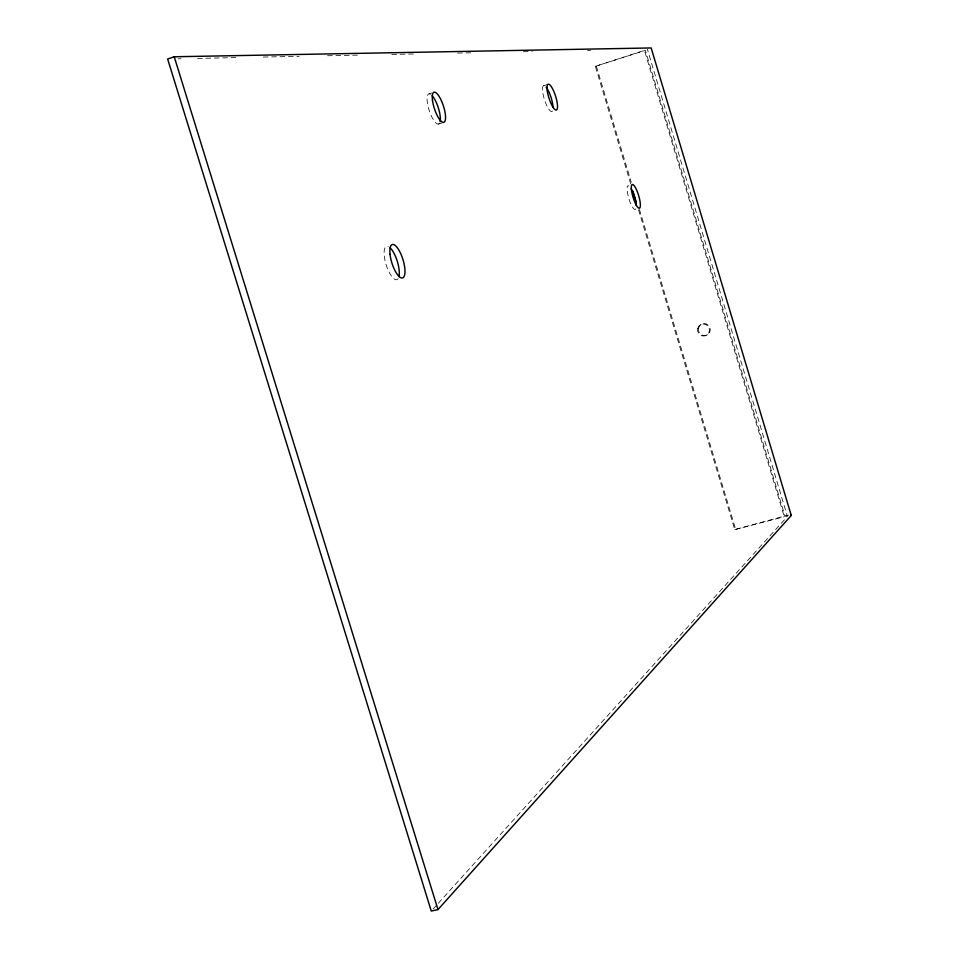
<?xml version="1.0" encoding="UTF-8"?>
<svg xmlns="http://www.w3.org/2000/svg" width="959" height="959" viewBox="0 0 959 959"><rect width="100%" height="100%" fill="white"/><g stroke="black" fill="none" stroke-linecap="round" stroke-linejoin="round"><path stroke-width="0.72" stroke-dasharray="4.79 3.6" d="M433.288 908.832L437.292 904.385M438.299 903.27L786.416 517.584M638.514 209.757L734.762 529.608L784.953 515.966A8.116 1.091 -16.3 0 1 788.598 515.163M706.639 335.218L707.454 334.739M700.334 324.849L701.149 324.394M429.141 93.838L431.73 92.987M630.746 183.948L595.359 66.327L644.46 50.395L784.27 516.721L787.423 516.469L647.349 49.185M595.359 66.327L645.371 50.383L784.953 515.966M543.885 85.663L547.265 84.56M438.347 124.095L442.243 122.836M734.762 529.608L784.27 516.721M178.11 58.811L181.095 58.751M197.53 58.415L239.378 57.552M263.281 57.06L299.148 56.329M327.546 55.742L357.431 55.131M391.799 54.423L415.715 53.932M457.563 53.081L473.998 52.745M523.314 51.726L532.281 51.546M587.567 50.407L590.564 50.347M596.342 66.279L631.25 182.282M639.437 209.494L735.529 528.841M635.841 208.882A12.395 2.937 73.2 0 1 628.816 198.405A12.395 2.937 73.2 0 1 628.948 185.974M398.129 278.673A17.454 5.838 72.8 0 1 386.069 264.516A17.454 5.838 72.8 0 1 388.275 246.475M552.48 110.98A13.534 3.464 72.4 0 1 544.244 98.909A13.534 3.464 72.4 0 1 544.94 86.034M439.426 123.435A15.847 4.735 71.9 0 1 428.889 109.41A15.847 4.735 71.9 0 1 430.543 94.27M698.512 328.074A6.054 5.91 58.9 0 0 706.04 335.362A6.054 5.91 58.9 0 0 708.365 325.257A6.054 5.91 58.9 0 0 698.512 328.074M697.684 328.541A6.066 5.91 58.9 0 0 705.225 335.83A6.066 5.91 58.9 0 0 707.55 325.712A6.066 5.91 58.9 0 0 697.684 328.541"/><path stroke-width="1.44" d="M437.975 909.576L791.271 515.474L651.161 47.95L174.226 56.761L167.645 59.026L431.274 911.05L437.975 909.576L174.226 56.761M632.904 191.117L636.356 202.589M790.911 514.983A8.116 1.091 -16.3 0 1 791.271 515.474M631.154 188.719A12.395 2.937 73.2 0 1 636.189 205.454M390.133 247.794A17.454 5.838 72.8 0 1 398.956 276.612M546.174 87.257A13.534 3.464 72.4 0 1 553.031 107.48M432.173 95.684A15.847 4.735 71.9 0 1 440.121 121.805M631.621 191.129A12.407 2.925 73.2 0 0 639.425 208.223A12.407 2.925 73.2 0 0 636.476 189.702A12.407 2.925 73.2 0 0 631.621 191.129M390.037 254.291A17.478 5.79 72.8 0 0 402.576 277.918A17.478 5.79 72.8 0 0 399.663 251.462A17.478 5.79 72.8 0 0 390.037 254.291M432.461 100.168A15.859 4.711 71.9 0 0 443.537 122.404A15.859 4.711 71.9 0 0 440.72 99.256A15.859 4.711 71.9 0 0 432.461 100.168M547.301 90.997A13.534 3.44 72.4 0 0 556.208 110.081A13.534 3.44 72.4 0 0 553.343 90.338A13.534 3.44 72.4 0 0 547.301 90.997"/></g></svg>
